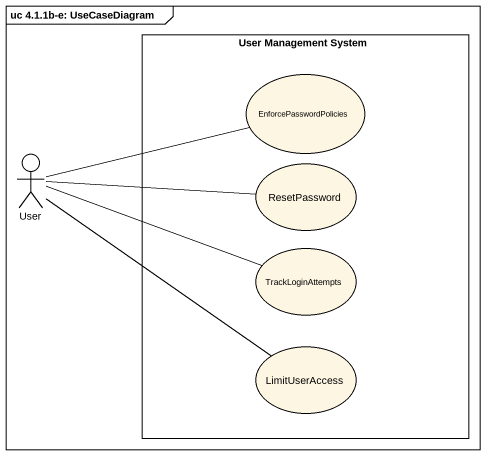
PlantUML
@startuml
mainframe uc 4.1.1b-e: UseCaseDiagram
rectangle "User Management System" as User_Management_System {
  usecase EnforcePasswordPolicies
  usecase ResetPassword
  usecase TrackLoginAttempts
  usecase LimitUserAccess
}
actor User
User -right- EnforcePasswordPolicies
User -right- ResetPassword
User -right- TrackLoginAttempts
User -- LimitUserAccess
@enduml
